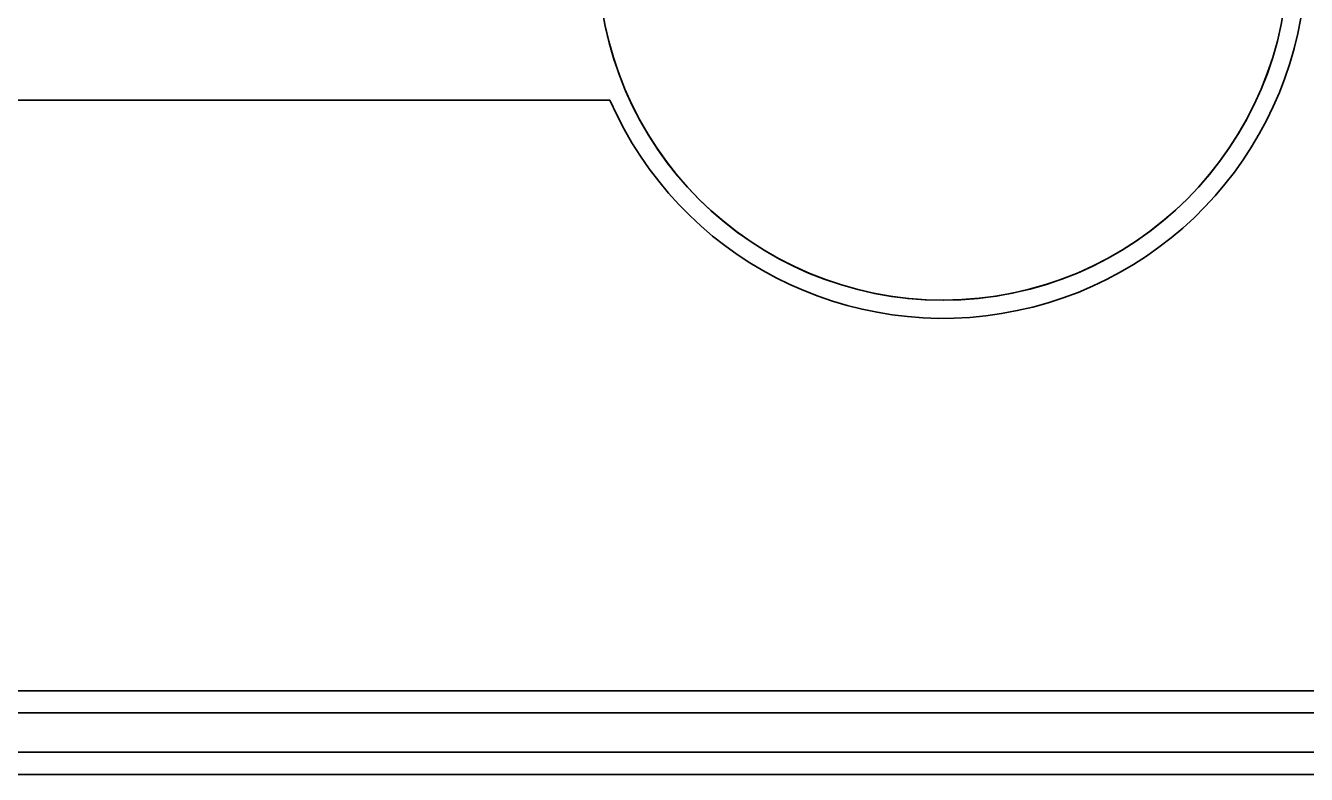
# Model space of a CAD drawing. Extents: x -1051 to 2563, y -231 to 775.
# Drawn here: x -626.59 to -591.35, y 11.93 to 32.54 of the extents above; entities that cross this region are included whole.
import ezdxf

# ---------------------------------------------------------------- set-up
doc = ezdxf.new("R2010")
doc.units = 0

msp = doc.modelspace()

# ---------------------------------------------------------------- linework, layer by layer
at = {"color": 7, "lineweight": 35}
for p, q in [((-610.512, 30.483), (-633.347, 30.483)), ((-518.047, 14.233), (-684.647, 14.233)), ((-684.647, 14.233), (-518.047, 14.233)), ((-518.047, 13.623), (-684.647, 13.623)), ((-684.647, 12.543), (-518.047, 12.543)), ((-684.647, 11.933), (-518.047, 11.933))]:
    msp.add_line(p, q, dxfattribs=at)
for radius, start, end in [(9.5, 180, 360), (9.5, 180.3227, 360), (10, 203.5782, 0)]:
    msp.add_arc((-601.347, 34.483), radius, start, end, dxfattribs=at)

doc.saveas('drawing.dxf')
